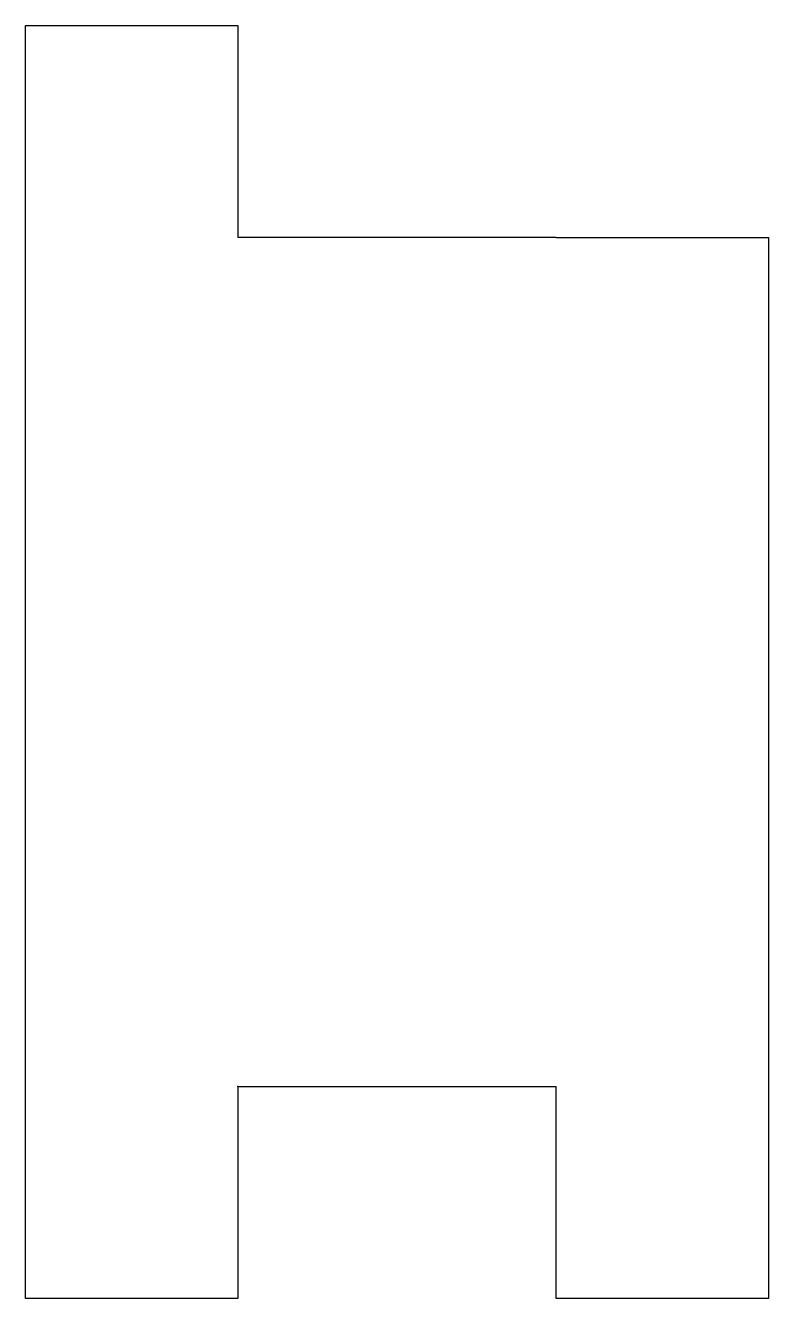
# Model space of a CAD drawing. Header units: millimetres. Extents: x -1 to 2.5, y -1 to 5.
import ezdxf

# ---------------------------------------------------------------- set-up
doc = ezdxf.new("R2010")
doc.units = ezdxf.units.MM
doc.layers.get('0').update_dxf_attribs({"linetype": 'CONTINUOUS'})

msp = doc.modelspace()

# ---------------------------------------------------------------- linework, layer by layer
for p, q in [((-1, -1), (-1, 5)), ((-1, 5), (0, 5)), ((0, 5), (0, 4)), ((1.5, 4), (0, 4)), ((1.5, 4), (2.5, 4)), ((2.5, 4), (2.5, -1)), ((0, 0), (1.5, 0)), ((0, 0), (0, -1)), ((1.5, -1), (1.5, 0)), ((0, -1), (-1, -1)), ((2.5, -1), (1.5, -1))]:
    msp.add_line(p, q)
msp.add_point((0, 0))

doc.saveas('drawing.dxf')
